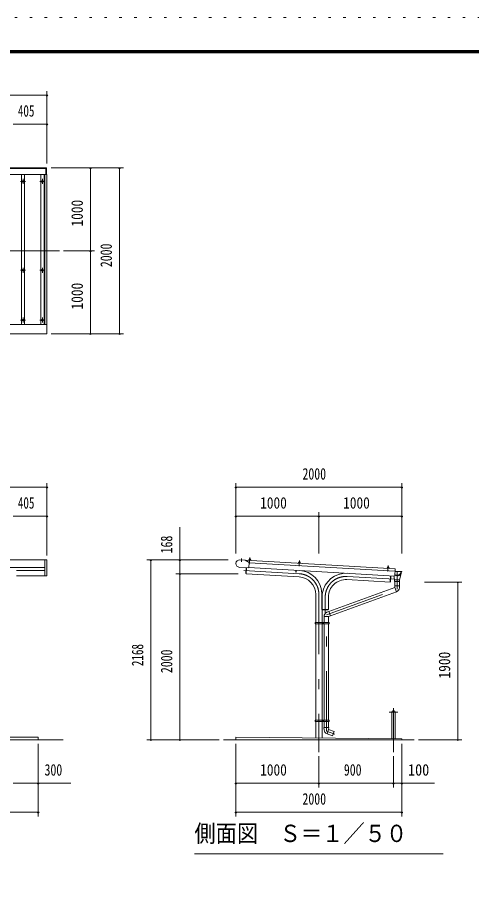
# Model space of a CAD drawing. Units: millimetres, scale not verified, with parts at other scales. Extents: x -23448 to 23452, y -10500 to 10500.
# Drawn here: x 4404 to 9878, y 0 to 10500 of the extents above; entities that cross this region are included whole.
import ezdxf
from ezdxf.enums import TextEntityAlignment as Align

# ---------------------------------------------------------------- set-up
doc = ezdxf.new("R2010")
doc.units = ezdxf.units.MM
doc.header["$LTSCALE"] = 60
doc.linetypes.add('USER3', pattern=[24, 12, -5, 2, -5])
doc.linetypes.add('USER4', pattern=[3, 0.5, -2.5])
for name, color, linetype, lineweight in [('0-2_1-0BOLD', 7, 'Continuous', 18), ('0-3_1-2CENTER', 3, 'USER3', 18), ('0-4_1-4THIN', 4, 'Continuous', 18), ('0-5_1-5DIM', 3, 'Continuous', 18), ('0-C_F-F', 5, 'Continuous', 18), ('0-D_F-E_J_ADD', 5, 'USER4', 18)]:
    doc.layers.add(name, color=color, linetype=linetype, lineweight=lineweight)
doc.styles.add('ＭＳ ゴシック', font='')
doc.styles.get('ＭＳ ゴシック').set_extended_font_data('MS Gothic')

msp = doc.modelspace()

# ---------------------------------------------------------------- linework, layer by layer
at = {"layer": '0-2_1-0BOLD'}
for p, q in [((-3385.72, 8677.67), (4744.27, 8677.67)), ((4744.27, 8687.67), (4744.27, 8607.16)), ((4734.28, 8607.16), (4734.28, 6797.67)), ((4759.27, 6797.67), (-3400.72, 6797.67)), ((4734.28, 3768.55), (4734.28, 3962.67)), ((7194.48, 3865.15), (7198.28, 3931.04)), ((8955.21, 3826.74), (7198.11, 3928.05)), ((7202.21, 3968.8), (7201.92, 3963.69)), ((7202.6, 3977.74), (7202.12, 3969.32)), ((7208.4, 3963.32), (7208.7, 3968.43)), ((7216.1, 3957.8), (7215.91, 3954.57)), ((7801.22, 3934.27), (7800.92, 3929.16)), ((7801.61, 3943.2), (7808.34, 3942.81)), ((7807.41, 3928.78), (7807.7, 3933.89)), ((4734.28, 3868.72), (-3375.73, 3868.72)), ((4392.43, 3834.18), (4734.28, 3834.18)), ((7194.48, 3865.15), (7080.17, 3871.74)), ((7161.34, 3867.06), (7157.23, 3795.98)), ((7157.24, 3795.98), (7160.43, 3795.8)), ((7160.31, 3793.7), (7164.53, 3866.88)), ((7160.31, 3793.7), (7799.48, 3756.85)), ((7762.44, 3813.37), (7763.71, 3835.34)), ((8860.85, 3862.96), (8883.32, 3861.67)), ((8869.13, 3867.56), (8869.43, 3872.67)), ((8875.91, 3872.3), (8875.62, 3867.19)), ((9034.79, 3822.18), (8954.94, 3822.18)), ((9010.29, 3722.18), (9027.85, 3797.46)), ((9034.57, 3817.18), (9034.79, 3817.18)), ((8897.43, 3693.54), (8375.78, 3723.62)), ((8897.43, 3693.54), (8901.79, 3769.31)), ((8900.74, 3695.45), (8897.55, 3695.63)), ((8905, 3769.31), (8900.74, 3695.45)), ((8952.79, 3700.18), (8952.79, 3650.43)), ((9007.79, 3650.43), (9007.79, 3700.18)), ((8952.79, 3628.43), (8156.65, 3338.66)), ((7999.14, 3545.35), (7999.14, 3208.21)), ((8151.74, 3362.12), (8151.74, 3512.12)), ((8151.74, 3362.12), (8072.44, 3362.12)), ((8075.43, 3208.21), (8075.43, 3362.12)), ((8099.79, 3279.31), (8099.79, 3208.21)), ((8156.14, 3340.07), (8132.5, 3329.6)), ((8154.79, 3208.21), (8154.79, 3279.45)), ((7997.54, 3200.21), (7991.44, 3200.21)), ((7997.54, 3208.21), (7997.54, 3192.21)), ((7999.14, 3192.21), (7999.14, 2029.06)), ((8075.44, 2029.06), (8075.44, 3192.21)), ((8077.04, 3192.21), (8077.04, 3208.21)), ((8098.19, 3208.21), (8098.19, 3192.21)), ((8099.79, 3192.21), (8099.79, 2029.06)), ((8154.79, 2029.06), (8154.79, 3192.21)), ((8156.39, 3192.21), (8156.39, 3208.21)), ((8162.49, 3200.21), (8156.39, 3200.21)), ((8915.94, 1805.88), (8915.94, 2124.67)), ((8958.64, 2124.67), (8958.64, 1805.46)), ((7991.44, 2021.06), (7997.54, 2021.06)), ((7997.54, 2029.06), (7997.54, 2013.06)), ((7999.14, 2013.06), (7999.14, 1815.05)), ((8075.44, 1814.29), (8075.44, 2013.06)), ((8077.04, 2013.06), (8077.04, 2029.06)), ((8098.19, 2029.06), (8098.19, 2013.06)), ((8099.79, 2013.06), (8099.79, 1939.7)), ((8154.79, 1939.7), (8154.79, 2013.06)), ((8156.39, 2013.06), (8156.39, 2029.06)), ((8156.39, 2021.06), (8162.49, 2021.06)), ((8098.29, 1939.7), (8100.05, 1913.9)), ((4954.28, 1794.67), (-3595.73, 1794.67)), ((6887.28, 1794.67), (9187.29, 1794.67)), ((9037.29, 1794.67), (9037.29, 1804.67))]:
    msp.add_line(p, q, dxfattribs=at)
for points in [[(4754.27, 8607.16), (4754.27, 8687.67), (-3395.72, 8687.67), (-3395.72, 8607.16)], [(-3033.87, 3768.55), (-3400.72, 3768.55), (-3400.72, 3962.67), (4759.28, 3962.67), (4759.28, 3768.55), (4392.43, 3768.55)], [(7198.28, 3931.04), (7149.8, 3958.88), (7085.41, 3962.59)], [(7150.76, 3958.33), (8956.8, 3854.19), (8951.73, 3766.83), (7194.66, 3868.15)], [(7193.45, 3955.87), (7193.64, 3959.1), (7198.31, 3963.9), (7212.02, 3963.11), (7216.1, 3957.8), (7193.64, 3959.1)], [(7198.68, 3963.88), (7198.97, 3968.99), (7199.87, 3969.44), (7211.1, 3968.79), (7211.94, 3968.24), (7211.64, 3963.13)], [(7208.85, 3968.93), (7209.34, 3977.35), (7202.6, 3977.74), (7203.79, 3978.79), (7208.29, 3978.54), (7209.34, 3977.35)], [(7792.45, 3921.33), (7792.64, 3924.56), (7815.11, 3923.26), (7814.92, 3920.04)], [(7815.11, 3923.26), (7811.02, 3928.57), (7797.32, 3929.36), (7792.64, 3924.56)], [(7797.68, 3929.34), (7797.97, 3934.46), (7798.88, 3934.91), (7810.11, 3934.26), (7810.95, 3933.71), (7810.66, 3928.59)], [(7807.86, 3934.39), (7808.34, 3942.81), (7807.29, 3944), (7802.79, 3944.26), (7801.61, 3943.2), (7801.12, 3934.78)], [(7760.51, 3835.52), (7759.25, 3813.56), (7762.44, 3813.37)], [(8883.13, 3858.44), (8883.32, 3861.67), (8879.23, 3866.98), (8865.52, 3867.77), (8860.85, 3862.96), (8860.66, 3859.73)], [(8878.86, 3867), (8879.16, 3872.11), (8878.32, 3872.66), (8867.08, 3873.31), (8866.18, 3872.86), (8865.89, 3867.74)], [(8869.32, 3873.18), (8869.81, 3881.61), (8876.55, 3881.22), (8876.07, 3872.79)], [(8876.55, 3881.22), (8875.5, 3882.4), (8871, 3882.66), (8869.81, 3881.61)], [(9010.29, 3700.18), (8950.29, 3700.18), (8950.29, 3722.18), (8939.71, 3767.53)], [(8950.29, 3722.18), (9010.29, 3722.18), (9010.29, 3700.18)], [(8175.46, 3286.98), (8971.6, 3576.75), (8952.79, 3628.43), (8951.29, 3650.43), (9009.29, 3650.43), (9007.53, 3624.64)], [(8072.44, 3362.12), (8072.44, 3562.12), (8078.44, 3562.12), (8078.44, 3362.12)], [(8077.59, 3362.12), (8077.59, 3358.92), (8149.59, 3358.92), (8149.59, 3362.12)], [(8156.14, 3340.07), (8175.98, 3285.57), (8154.79, 3279.45), (8099.79, 3279.45)], [(8098.29, 1939.7), (8156.29, 1939.7), (8154.79, 1917.7), (8135.98, 1866.01)], [(8136.11, 1865.97), (8202.93, 1841.65), (8221.74, 1893.33), (8154.79, 1917.7)], [(-3295.72, 1794.67), (-3295.72, 1824.67), (4654.28, 1824.67), (4654.28, 1794.67)], [(9037.29, 1804.67), (7037.29, 1824.67), (7037.29, 1794.67)]]:
    msp.add_lwpolyline(points, dxfattribs=at)
for points in [[(4759.27, 6687.67), (4759.27, 8607.16), (-3400.72, 8607.16), (-3400.72, 6687.67)], [(8162.49, 3208.21), (7991.44, 3208.21), (7991.44, 3192.21), (8162.49, 3192.21)], [(8092.61, 3203.1), (8087.61, 3205.98), (8082.61, 3203.1), (8082.61, 3197.32), (8087.61, 3194.44), (8092.61, 3197.32)], [(7991.44, 2029.06), (8162.49, 2029.06), (8162.49, 2013.06), (7991.44, 2013.06)], [(8082.61, 2023.95), (8087.61, 2026.83), (8092.61, 2023.95), (8092.61, 2018.17), (8087.61, 2015.29), (8082.61, 2018.17)]]:
    msp.add_lwpolyline(points, close=True, dxfattribs=at)
for centre, radius in [((4470.94, 8522.67), 10), ((4704.28, 8522.67), 10), ((4470.94, 7452.68), 10), ((4704.28, 7452.68), 10), ((4470.94, 6852.68), 10), ((4704.28, 6852.68), 10), ((8087.61, 3200.21), 6.25), ((8087.61, 3200.21), 4.9), ((8087.61, 2021.06), 6.25), ((8087.61, 2021.06), 4.9)]:
    msp.add_circle(centre, radius, dxfattribs=at)
for centre, radius, start, end in [((7082.79, 3917.17), 45.5, 86.69978, 266.69978), ((7200.46, 3966.53), 2.88, 52.31572, 112.31572), ((7204.86, 3958.39), 10.75, 69.11201, 104.28793), ((7210.18, 3965.97), 2.88, 61.08423, 121.08423), ((7799.46, 3931.99), 2.88, 52.31572, 112.31572), ((7803.87, 3923.85), 10.75, 69.11201, 104.28793), ((7809.19, 3931.43), 2.88, 61.08423, 121.08423), ((7787.29, 3545.35), 288.15, 3.33707, 86.70007), ((8363.59, 3512.12), 288.15, 86.70003, 171.72519), ((8867.67, 3870.4), 2.88, 52.31572, 112.31572), ((8872.08, 3862.26), 10.75, 69.11201, 104.28793), ((8877.4, 3869.84), 2.88, 61.08423, 121.08423), ((8980.29, 3824.68), 54.8, 239.34764, 352.13251), ((8980.29, 3824.68), 49.2, 235.9194, 357.08591), ((9034.79, 3819.68), 2.5, 270, 90), ((7787.29, 3545.35), 211.85, 0, 86.7), ((8363.59, 3512.12), 211.85, 86.7, 180), ((8952.66, 3628.38), 55, 290, 356.09424), ((8154.79, 3279.31), 55, 113.90576, 180), ((8937.29, 2124.67), 21.35, 0, 180), ((8154.92, 1917.65), 55, 183.90576, 250)]:
    msp.add_arc(centre, radius, start, end, dxfattribs=at)
at = {"layer": '0-3_1-2CENTER'}
for p, q in [((4500.94, 8522.67), (4440.94, 8522.67)), ((4470.94, 8552.68), (4470.94, 8492.68)), ((4674.28, 8522.67), (4734.27, 8522.67)), ((4704.28, 8492.68), (4704.28, 8552.68)), ((4909.27, 7687.67), (-3550.72, 7687.67)), ((4470.94, 7482.68), (4470.94, 7422.67)), ((4704.28, 7422.67), (4704.28, 7482.68)), ((4440.94, 7452.68), (4500.94, 7452.68)), ((4734.27, 7452.68), (4674.28, 7452.68)), ((4440.94, 6852.68), (4500.94, 6852.68)), ((4470.94, 6882.68), (4470.94, 6822.68)), ((4674.28, 6852.68), (4734.27, 6852.68)), ((4704.28, 6882.68), (4704.28, 6822.68)), ((7105.76, 3977.05), (7103.55, 3938.11)), ((7202.64, 3919.8), (7206.68, 3989.9)), ((7801.65, 3885.26), (7805.69, 3955.36)), ((8869.85, 3823.67), (8873.9, 3893.77)), ((7132.79, 3833.5), (7801.68, 3794.93)), ((8952.74, 3728.57), (8377.98, 3761.71)), ((8037.29, 3545.35), (8037.29, 1644.67)), ((8113.59, 3512.12), (8113.59, 3308.92)), ((8100.11, 3200.21), (8075.11, 3200.21)), ((8087.61, 3212.71), (8087.61, 3187.71)), ((8885.94, 2124.67), (8988.64, 2124.67)), ((8937.29, 2176.02), (8937.29, 1644.67)), ((8075.11, 2021.06), (8100.11, 2021.06)), ((8087.61, 2033.56), (8087.61, 2008.56)), ((8127.29, 1898.44), (8231.04, 1860.68))]:
    msp.add_line(p, q, dxfattribs=at)
msp.add_lwpolyline([(8127.29, 1898.44), (8127.29, 3298.71), (8980.29, 3609.18), (8980.29, 3822.97)], dxfattribs=at)
for centre, start, end in [((7787.29, 3545.35), 0, 86.69983), ((8363.59, 3512.12), 86.70003, 180)]:
    msp.add_arc(centre, 250, start, end, dxfattribs=at)
at = {"layer": '0-4_1-4THIN'}
for p, q in [((4450.94, 8607.17), (4450.94, 6797.68)), ((4490.94, 6797.68), (4490.94, 8607.17)), ((4684.27, 8607.17), (4684.27, 6797.68)), ((4724.27, 6797.68), (4724.27, 8607.17))]:
    msp.add_line(p, q, dxfattribs=at)
at = {"layer": '0-5_1-5DIM'}
for p, q in [((-3400.72, 9562.67), (4759.28, 9562.67)), ((4769.28, 9562.67), (4749.28, 9562.67)), ((4759.28, 9612.67), (4759.28, 8737.67)), ((4354.28, 9212.68), (4759.28, 9212.68)), ((4769.28, 9212.68), (4749.28, 9212.68)), ((4809.27, 8687.67), (5684.27, 8687.67)), ((5294.28, 8687.67), (5274.28, 8687.67)), ((5284.28, 8687.67), (5284.28, 7687.67)), ((5644.27, 8687.67), (5624.27, 8687.67)), ((5634.27, 6687.67), (5634.27, 8687.67)), ((5334.28, 7687.67), (4959.27, 7687.67)), ((5294.28, 7687.67), (5274.28, 7687.67)), ((5284.28, 7687.67), (5284.28, 6687.67)), ((4809.27, 6687.67), (5684.27, 6687.67)), ((5294.28, 6687.67), (5274.28, 6687.67)), ((5644.27, 6687.67), (5624.27, 6687.67)), ((-3400.72, 4837.67), (4759.28, 4837.67)), ((4769.28, 4837.67), (4749.28, 4837.67)), ((4759.28, 4887.67), (4759.28, 4012.67)), ((7047.29, 4837.67), (7027.29, 4837.67)), ((7037.29, 4037.67), (7037.29, 4887.67)), ((7037.29, 4837.67), (9037.29, 4837.67)), ((9047.29, 4837.67), (9027.29, 4837.67)), ((9037.29, 4037.67), (9037.29, 4887.67)), ((8037.29, 4037.67), (8037.29, 4537.67)), ((4354.28, 4487.67), (4759.28, 4487.67)), ((4769.28, 4487.67), (4749.28, 4487.67)), ((7047.29, 4487.67), (7027.29, 4487.67)), ((7037.29, 4487.67), (8037.29, 4487.67)), ((8047.29, 4487.67), (8027.29, 4487.67)), ((8037.29, 4487.67), (9037.29, 4487.67)), ((9047.29, 4487.67), (9027.29, 4487.67)), ((6362.29, 4355.18), (6362.29, 3962.67)), ((5962.29, 3962.67), (6942.15, 3962.67)), ((6022.29, 3962.67), (6002.29, 3962.67)), ((6012.29, 1794.67), (6012.29, 3962.67)), ((6372.29, 3962.67), (6352.29, 3962.67)), ((6362.29, 3794.67), (6362.29, 3962.67)), ((6312.29, 3794.67), (7064.71, 3794.67)), ((6372.29, 3794.67), (6352.29, 3794.67)), ((6362.29, 1794.67), (6362.29, 3794.67)), ((9312.29, 3694.67), (9762.28, 3694.67)), ((9722.28, 3694.67), (9702.28, 3694.67)), ((9712.28, 1794.67), (9712.28, 3694.67)), ((6837.28, 1794.67), (5962.29, 1794.67)), ((6022.29, 1794.67), (6002.29, 1794.67)), ((6372.29, 1794.67), (6352.29, 1794.67)), ((9237.29, 1794.67), (9762.28, 1794.67)), ((9722.28, 1794.67), (9702.28, 1794.67)), ((4654.28, 1744.67), (4654.28, 869.67)), ((7037.29, 869.67), (7037.29, 1744.67)), ((9037.29, 1744.67), (9037.29, 869.67)), ((8037.29, 1594.67), (8037.29, 1219.67)), ((8937.29, 1594.67), (8937.29, 1219.67)), ((4354.28, 1269.67), (4654.28, 1269.67)), ((4664.28, 1269.67), (4644.28, 1269.67)), ((4654.28, 1269.67), (5046.78, 1269.67)), ((7047.29, 1269.67), (7027.29, 1269.67)), ((7037.29, 1269.67), (8037.29, 1269.67)), ((8047.29, 1269.67), (8027.29, 1269.67)), ((8037.29, 1269.67), (8937.29, 1269.67)), ((8947.29, 1269.67), (8927.29, 1269.67)), ((8937.29, 1269.67), (9037.29, 1269.67)), ((9047.29, 1269.67), (9027.29, 1269.67)), ((9037.29, 1269.67), (9429.79, 1269.67)), ((4654.28, 919.67), (-3295.72, 919.67)), ((4664.28, 919.67), (4644.28, 919.67)), ((7047.29, 919.67), (7027.29, 919.67)), ((9037.29, 919.67), (7037.29, 919.67)), ((9047.29, 919.67), (9027.29, 919.67)), ((9537.29, 419.67), (6537.29, 419.67))]:
    msp.add_line(p, q, dxfattribs=at)
for centre in [(4759.28, 9562.67), (4759.28, 9212.68), (5284.28, 8687.67), (5634.27, 8687.67), (5284.28, 7687.67), (5284.28, 6687.67), (5634.27, 6687.67), (4759.28, 4837.67), (7037.29, 4837.67), (9037.29, 4837.67), (4759.28, 4487.67), (7037.29, 4487.67), (8037.29, 4487.67), (9037.29, 4487.67), (6012.29, 3962.67), (6362.29, 3962.67), (6362.29, 3794.67), (9712.28, 3694.67), (6012.29, 1794.67), (6362.29, 1794.67), (9712.28, 1794.67), (4654.28, 1269.67), (7037.29, 1269.67), (8037.29, 1269.67), (8937.29, 1269.67), (9037.29, 1269.67), (4654.28, 919.67), (7037.29, 919.67), (9037.29, 919.67)]:
    msp.add_arc(centre, 10, 180, 0, dxfattribs=at)
at = {"layer": '0-C_F-F'}
for points in [[(22951.62, -10000), (-5748.38, -10000), (-5748.38, 10100), (22951.62, 10100)], [(22949.12, -9997.5), (-5745.88, -9997.5), (-5745.88, 10097.5), (22949.12, 10097.5)], [(22946.62, -9995), (22946.62, 10095), (-5743.38, 10095), (-5743.38, -9995)], [(22944.12, -9992.5), (-5740.88, -9992.5), (-5740.88, 10092.5), (22944.12, 10092.5)], [(22941.62, -9990), (22941.62, 10090), (-5738.38, 10090), (-5738.38, -9990)], [(22939.12, -9987.5), (-5735.88, -9987.5), (-5735.88, 10087.5), (22939.12, 10087.5)], [(22936.62, -9985), (22936.62, 10085), (-5733.38, 10085), (-5733.38, -9985)], [(22934.12, -9982.5), (-5730.88, -9982.5), (-5730.88, 10082.5), (22934.12, 10082.5)], [(22931.62, -9980), (-5728.38, -9980), (-5728.38, 10080), (22931.62, 10080)], [(22929.12, -9977.5), (-5725.88, -9977.5), (-5725.88, 10077.5), (22929.12, 10077.5)], [(22926.62, -9975), (22926.62, 10075), (-5723.38, 10075), (-5723.38, -9975)]]:
    msp.add_lwpolyline(points, close=True, dxfattribs=at)
at = {"layer": '0-D_F-E_J_ADD'}
msp.add_lwpolyline([(23451.62, -10500), (-6248.38, -10500), (-6248.38, 10500), (23451.62, 10500)], close=True, dxfattribs=at)

# ---------------------------------------------------------------- texts
at = {"layer": '0-5_1-5DIM', "color": 7, "style": 'ＭＳ ゴシック'}
for s, height, width, p in [('405', 139.3, 0.7, (4409.37, 9262.68)), ('2000', 139.3, 0.75, (7839.77, 4887.67)), ('405', 139.3, 0.7, (4409.38, 4537.67)), ('1000', 139.3, 0.85, (7329.32, 4537.67)), ('1000', 139.3, 0.85, (8329.32, 4537.67)), ('300', 139.3, 0.75, (4730.56, 1319.67)), ('1000', 139.3, 0.85, (7329.32, 1319.67)), ('900', 139.3, 0.75, (8338.56, 1319.67)), ('100', 139.3, 0.9, (9111.99, 1319.67)), ('2000', 139.3, 0.75, (7839.77, 969.67)), ('側面図\u3000Ｓ＝１／５０', 208.9, 0.9, (6537.29, 498.17))]:
    msp.add_text(s, height=height, dxfattribs=dict(at, width=width)).set_placement(p, align=Align.BOTTOM_LEFT)
for s, width, p in [('1000', 0.85, (5234.28, 7979.7)), ('2000', 0.75, (5584.27, 7490.15)), ('1000', 0.85, (5234.28, 6979.7)), ('168', 0.75, (6312.29, 4040.29)), ('2168', 0.7, (5962.29, 2681.77)), ('2000', 0.75, (6312.29, 2597.15)), ('1900', 0.85, (9662.28, 2532.38))]:
    msp.add_text(s, height=139.3, rotation=90, dxfattribs=dict(at, width=width)).set_placement(p, align=Align.BOTTOM_LEFT)

doc.saveas('drawing.dxf')
